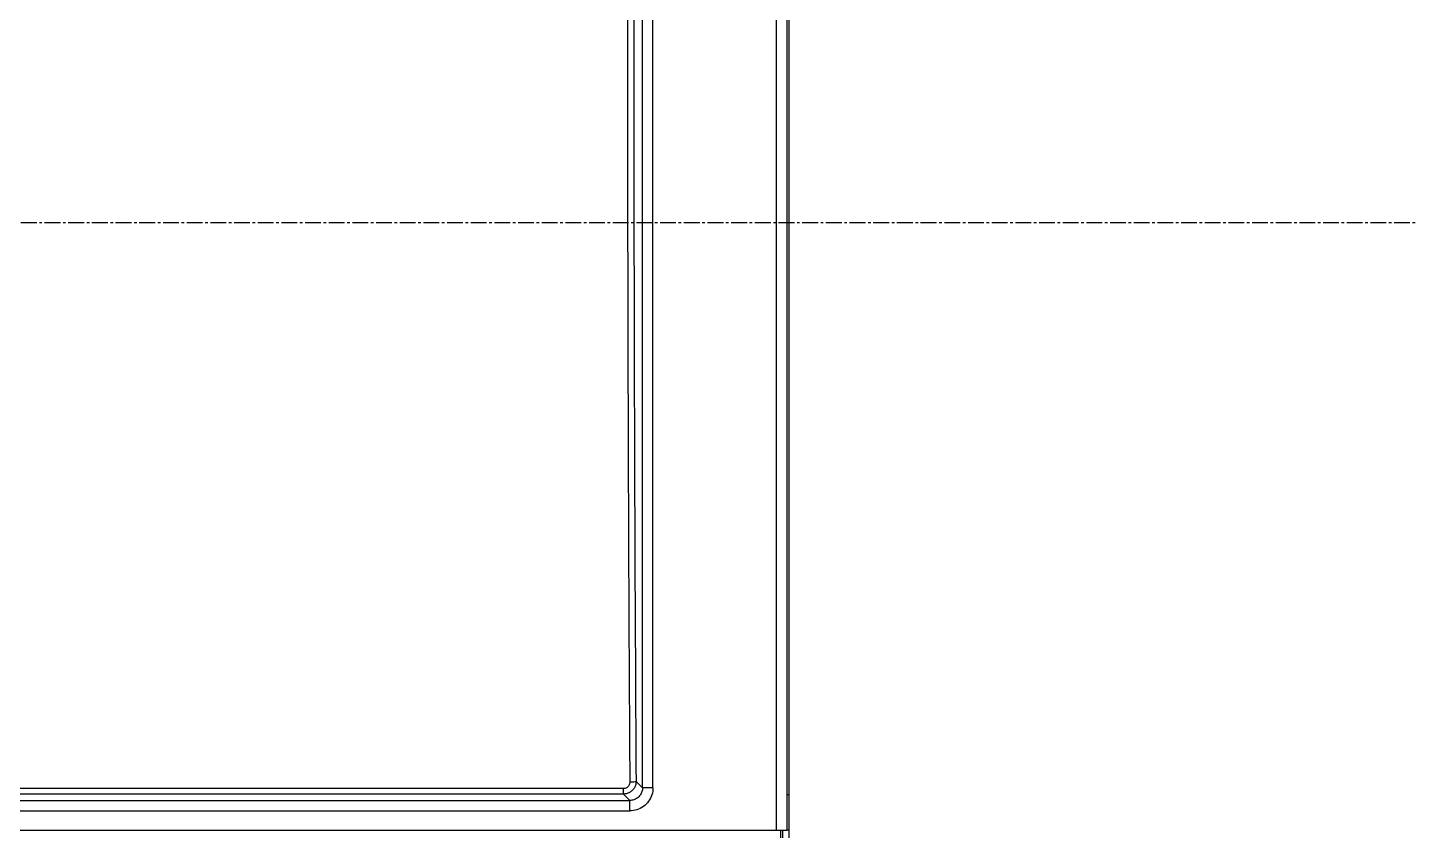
# Model space of a CAD drawing. Extents: x 0 to 193, y 0 to 226.
# Drawn here: x 127.4 to 193.4, y 82.1 to 120.3 of the extents above; entities that cross this region are included whole.
import ezdxf

# ---------------------------------------------------------------- set-up
doc = ezdxf.new("R2010")
doc.units = 0
doc.linetypes.add('AXES2', pattern=[1.125, 0.75, -0.125, 0.125, -0.125])
doc.layers.add('AXE', color=80, linetype='AXES2')

# ---------------------------------------------------------------- blocks, each defined once
blk = doc.blocks.new('trhgkjglyretgerdutdhjfkhg')
for p, q in [((8666.43, -2290.521), (8666.43, -2201.867)), ((8666.33, -2290.521), (8666.33, -2204.322)), ((8659.959, -2288.498), (8659.959, -2246.087)), ((8659.459, -2288.5), (8659.459, -2246.218)), ((8665.83, -2290.521), (8665.83, -2247.871)), ((8659.155, -2288.196), (8659.459, -2288.5)), ((8658.558, -2288.797), (8606.654, -2288.797)), ((8658.558, -2288.541), (8606.84, -2288.541)), ((8658.558, -2288.797), (8658.558, -2288.541)), ((8658.558, -2288.797), (8658.86, -2289.1)), ((8659.959, -2288.5), (8659.459, -2288.5)), ((8666.33, -2288.819), (8666.43, -2288.819)), ((8569.301, -2289.1), (8658.86, -2289.1)), ((8569.301, -2289.599), (8658.859, -2289.599)), ((8561.83, -2290.521), (8666.33, -2290.521)), ((8666.03, -2291.121), (8666.03, -2290.521)), ((8666.13, -2291.121), (8666.13, -2290.521)), ((8666.43, -2290.521), (8666.33, -2290.521)), ((8666.43, -2291.642), (8666.43, -2290.521))]:
    blk.add_line(p, q)
for points, knots in [([(8658.755, -2245.106), (8658.749, -2248.714), (8658.745, -2255.928), (8658.759, -2266.735), (8658.795, -2277.504), (8658.833, -2284.668), (8658.855, -2288.239)], [0, 0, 0, 0, 10.824513, 21.640933, 32.420367, 43.133208, 43.133208, 43.133208, 43.133208]), ([(8659.055, -2245.09), (8659.049, -2248.696), (8659.044, -2255.904), (8659.059, -2266.704), (8659.094, -2277.467), (8659.132, -2284.627), (8659.155, -2288.196)], [0, 0, 0, 0, 10.815967, 21.625792, 32.397815, 43.105804, 43.105804, 43.105804, 43.105804]), ([(8659.155, -2288.196), (8659.155, -2288.247), (8659.142, -2288.353), (8659.08, -2288.504), (8658.977, -2288.635), (8658.846, -2288.731), (8658.702, -2288.786), (8658.604, -2288.797), (8658.558, -2288.797)], [0, 0, 0, 0, 0.1533668, 0.3173185, 0.4837456, 0.6461216, 0.7994541, 0.9391682, 0.9391682, 0.9391682, 0.9391682]), ([(8658.855, -2288.239), (8658.856, -2288.265), (8658.849, -2288.318), (8658.818, -2288.394), (8658.767, -2288.46), (8658.702, -2288.508), (8658.63, -2288.535), (8658.581, -2288.541), (8658.558, -2288.541)], [0, 0, 0, 0, 0.0770827, 0.1592734, 0.2425345, 0.3236983, 0.4003666, 0.4703099, 0.4703099, 0.4703099, 0.4703099]), ([(8659.155, -2288.196), (8659.15, -2288.212), (8659.083, -2288.22), (8658.994, -2288.237), (8658.904, -2288.239), (8658.855, -2288.239)], [0, 0, 0, 0, 0.0490873, 0.1593488, 0.30573, 0.30573, 0.30573, 0.30573]), ([(8659.959, -2288.498), (8659.959, -2288.611), (8659.924, -2288.842), (8659.766, -2289.155), (8659.516, -2289.405), (8659.203, -2289.564), (8658.973, -2289.599), (8658.859, -2289.599)], [0, 0, 0, 0, 0.341065, 0.687538, 1.035773, 1.382295, 1.722744, 1.722744, 1.722744, 1.722744]), ([(8659.459, -2288.5), (8659.46, -2288.562), (8659.44, -2288.688), (8659.354, -2288.858), (8659.218, -2288.995), (8659.047, -2289.081), (8658.922, -2289.1), (8658.86, -2289.1)], [0, 0, 0, 0, 0.1850432, 0.3743131, 0.564405, 0.7535797, 0.9383184, 0.9383184, 0.9383184, 0.9383184]), ([(8658.861, -2289.599), (8658.861, -2289.537), (8658.861, -2289.422), (8658.861, -2289.27), (8658.86, -2289.166), (8658.861, -2289.114), (8658.86, -2289.1)], [0, 0, 0, 0, 0.1862946, 0.3457605, 0.4554345, 0.4995263, 0.4995263, 0.4995263, 0.4995263])]:
    blk.add_open_spline(points, degree=3, knots=knots)
at = {"layer": 'AXE'}
blk.add_line((8502.802, -2261.621), (8696.177, -2261.621), dxfattribs=at)

msp = doc.modelspace()

# ---------------------------------------------------------------- block references
msp.add_blockref('trhgkjglyretgerdutdhjfkhg', (-8502.802, 2372.668))

doc.saveas('drawing.dxf')
